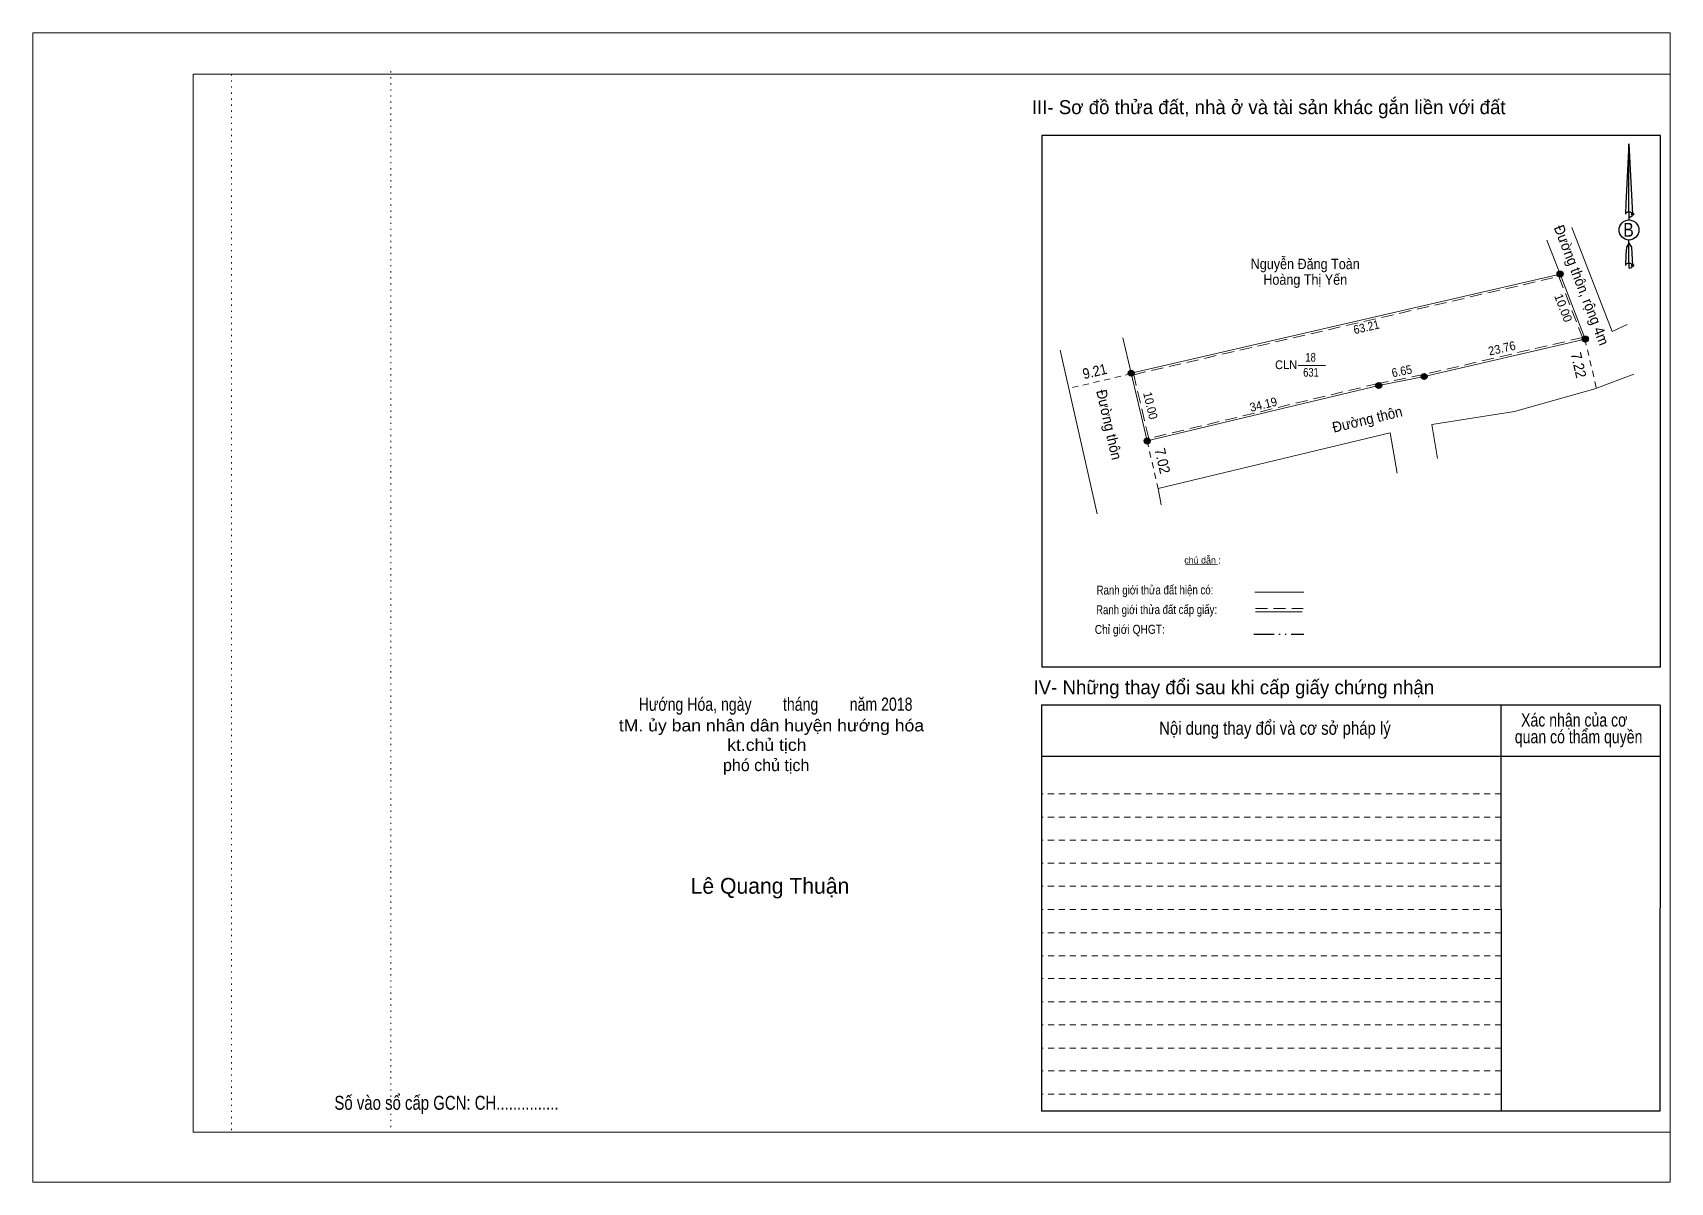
# Model space of a CAD drawing. Header units: metres. Extents: x 547529 to 548216, y 1837620 to 1837906.
# Drawn here: x 547529.2 to 547764.3, y 1837620.3 to 1837785.2 of the extents above; entities that cross this region are included whole.
import ezdxf
from ezdxf.enums import TextEntityAlignment as Align

# ---------------------------------------------------------------- set-up
doc = ezdxf.new("R2010")
doc.units = ezdxf.units.M
doc.header["$LTSCALE"] = 0.58
doc.header["$PDMODE"] = 32
doc.header["$PDSIZE"] = 0.29
for name, pattern in [('DASH_DOUBLE_DOT', [9.2, 5, -1.2, 0.3, -1.2, 0.3, -1.2]), ('DOTTED', [1.5, 0.3, -1.2]), ('MEDIUM_DASHED', [4.5, 3, -1.5]), ('SHORT_DASHED', [2.7, 1.5, -1.2])]:
    doc.linetypes.add(name, pattern=pattern)
for name, color, linetype, lineweight in [('1', 7, 'Continuous', 13), ('18', 7, 'Continuous', 25), ('28', 7, 'SHORT_DASHED', 13), ('5', 7, 'DASH_DOUBLE_DOT', 13), ('55', 7, 'Continuous', 13), ('7', 7, 'Continuous', 13)]:
    doc.layers.add(name, color=color, linetype=linetype, lineweight=lineweight)

msp = doc.modelspace()

# ---------------------------------------------------------------- hatches: boundary and pattern name
at = {"layer": '7'}
for points in [[(547748.9047, 1837750.61, 1), (547748.0353, 1837750.61, 1)], [(547752.5247, 1837741.29, 1), (547751.6553, 1837741.29, 1)], [(547752.5247, 1837741.29, 1), (547751.6553, 1837741.29, 1)], [(547687.3147, 1837736.39, 1), (547686.4453, 1837736.39, 1)], [(547722.8647, 1837734.62, 1), (547721.9953, 1837734.62, 1)], [(547729.3847, 1837735.91, 1), (547728.5153, 1837735.91, 1)], [(547689.6147, 1837726.66, 1), (547688.7453, 1837726.66, 1)]]:
    msp.add_hatch(color=256, dxfattribs=at).paths.add_polyline_path(points)

# ---------------------------------------------------------------- linework, layer by layer
at = {"layer": '1'}
for p, q in [((547552.2, 1837779.29), (547764.29, 1837779.29)), ((547552.2, 1837627.46), (547552.2, 1837779.29)), ((547764.29, 1837779.29), (547764.29, 1837626.2)), ((547552.2, 1837627.46), (547764.29, 1837627.46))]:
    msp.add_line(p, q, dxfattribs=at)
at = {"layer": '1', "linetype": 'DOTTED'}
for p, q in [((547557.69, 1837779.29), (547557.69, 1837627.46)), ((547580.58, 1837779.74), (547580.58, 1837627.91))]:
    msp.add_line(p, q, dxfattribs=at)
at = {"layer": '1'}
msp.add_lwpolyline([(547529.15, 1837620.26), (547764.29, 1837620.26), (547764.29, 1837785.25), (547529.15, 1837785.25)], close=True, dxfattribs=at)
msp.add_lwpolyline([(547560.79, 1837779.29), (547764.29, 1837779.29), (547764.29, 1837627.46), (547560.79, 1837627.46)], dxfattribs=at)
at = {"layer": '18'}
for p, q in [((547758.35, 1837769.33), (547758.89, 1837759.22)), ((547758.35, 1837769.33), (547758.89, 1837759.22)), ((547758.35, 1837769.33), (547758.89, 1837759.22)), ((547757.91, 1837760.76), (547757.85, 1837759.22)), ((547758.35, 1837759.5), (547758.35, 1837759.14)), ((547758.35, 1837759.14), (547758.35, 1837758.86)), ((547758.35, 1837758.86), (547758.35, 1837758.45)), ((547758.35, 1837758.86), (547758.35, 1837758.45)), ((547758.35, 1837758.86), (547758.35, 1837758.45)), ((547758.35, 1837755.04), (547758.35, 1837755.48)), ((547758.35, 1837755.04), (547758.35, 1837755.48)), ((547758.35, 1837755.04), (547758.35, 1837755.48)), ((547758.35, 1837755.04), (547758.74, 1837754.49)), ((547758.35, 1837755.04), (547758.74, 1837754.49)), ((547758.35, 1837755.04), (547758.74, 1837754.49)), ((547758.74, 1837754.49), (547758.89, 1837751.84)), ((547758.74, 1837754.49), (547758.89, 1837751.84)), ((547758.74, 1837754.49), (547758.89, 1837751.84)), ((547758.35, 1837752.17), (547758.35, 1837751.78)), ((547758.35, 1837751.78), (547758.35, 1837751.48))]:
    msp.add_line(p, q, dxfattribs=at)
for points in [[(547758.35, 1837759.5), (547758.35, 1837769.33), (547757.91, 1837760.76)], [(547758.35, 1837752.17), (547758.35, 1837755.04), (547758.02, 1837754.49), (547757.91, 1837753.4), (547757.85, 1837751.84)]]:
    msp.add_lwpolyline(points, dxfattribs=at)
msp.add_ellipse((547758.3662, 1837756.9445), major_axis=(0, 1.4415), ratio=0.983453, dxfattribs=at)
for centre, start_param, end_param in [((547758.3667, 1837759.1658), 1.57079633, 3.07445202), ((547758.3667, 1837759.1658), 0.06714063, 1.57079633), ((547758.3667, 1837759.1658), 4.71238898, 6.28318531), ((547758.3667, 1837751.8085), 2.49106941, 3.07427841), ((547758.3667, 1837751.8085), 1.57079633, 2.49106941), ((547758.3667, 1837751.8085), 0.06714063, 1.57079633), ((547758.3667, 1837751.8085), 4.71238898, 6.28318531)]:
    msp.add_ellipse(centre, major_axis=(0.5197, 0), ratio=0.655448, start_param=start_param, end_param=end_param, dxfattribs=at)
for p in [(547758.89, 1837759.22), (547758.89, 1837751.84)]:
    msp.add_point(p, dxfattribs=at)
at = {"layer": '28', "linetype": 'Continuous', "lineweight": 25}
for p, q in [((547762.91, 1837694.17), (547674.07, 1837694.17)), ((547739.98, 1837688.76), (547740.02, 1837630.45)), ((547762.83, 1837688.76), (547762.79, 1837630.45)), ((547762.79, 1837681.37), (547674.02, 1837681.37)), ((547762.79, 1837630.45), (547674.02, 1837630.45))]:
    msp.add_line(p, q, dxfattribs=at)
at = {"layer": '28'}
for p, q in [((547740.01, 1837676), (547674.02, 1837676)), ((547740.01, 1837672.68), (547674.02, 1837672.68)), ((547740.01, 1837669.35), (547674.02, 1837669.35)), ((547740.01, 1837666.06), (547674.02, 1837666.06)), ((547740.01, 1837662.74), (547674.02, 1837662.74)), ((547740.01, 1837659.42), (547674.02, 1837659.42)), ((547740.01, 1837656.08), (547674.02, 1837656.08)), ((547740.02, 1837652.78), (547674.02, 1837652.78)), ((547740.02, 1837649.48), (547674.02, 1837649.48)), ((547740.02, 1837646.17), (547674.02, 1837646.17)), ((547740.02, 1837642.85), (547674.02, 1837642.85)), ((547740.02, 1837639.52), (547674.02, 1837639.52)), ((547740.02, 1837636.23), (547674.02, 1837636.23)), ((547740.02, 1837632.92), (547674.02, 1837632.92))]:
    msp.add_line(p, q, dxfattribs=at)
at = {"layer": '28', "linetype": 'Continuous', "lineweight": 25}
for points in [[(547762.91, 1837694.17), (547762.91, 1837770.51), (547674.07, 1837770.51), (547674.07, 1837694.17)], [(547762.83, 1837688.76), (547674.02, 1837688.76), (547674.02, 1837630.45)]]:
    msp.add_lwpolyline(points, dxfattribs=at)
at = {"layer": '5', "lineweight": 25}
msp.add_line((547704.51, 1837698.94), (547711.66, 1837698.94), dxfattribs=at)
at = {"layer": '55'}
for p, q in [((547704.66, 1837704.96), (547711.66, 1837704.96)), ((547704.73, 1837702.15), (547711.43, 1837702.15)), ((547704.73, 1837702.15), (547711.43, 1837702.15))]:
    msp.add_line(p, q, dxfattribs=at)
at = {"layer": '55', "linetype": 'MEDIUM_DASHED'}
msp.add_line((547704.71, 1837702.62), (547711.58, 1837702.62), dxfattribs=at)
at = {"layer": '7'}
for p, q in [((547750.14, 1837757.3), (547755.94, 1837742.38)), ((547748.47, 1837750.61), (547746.58, 1837755.47)), ((547686.88, 1837736.39), (547685.69, 1837741.47)), ((547755.94, 1837742.38), (547758.12, 1837743.38)), ((547676.69, 1837739.68), (547682.01, 1837716.21)), ((547710.88, 1837737.48), (547714.79, 1837737.48)), ((547753.46, 1837734.16), (547759.05, 1837736.26)), ((547741.91, 1837730.91), (547753.46, 1837734.16)), ((547730.06, 1837729), (547741.91, 1837730.91)), ((547690.75, 1837719.82), (547724.06, 1837727.81)), ((547724.06, 1837727.81), (547725.07, 1837722.06)), ((547730.06, 1837729), (547730.85, 1837724.14)), ((547690.75, 1837719.82), (547691.21, 1837717.49)), ((547694.66, 1837708.88), (547699.28, 1837708.95))]:
    msp.add_line(p, q, dxfattribs=at)
at = {"layer": '7', "linetype": 'SHORT_DASHED'}
for p, q in [((547752.04, 1837741.28), (547753.68, 1837734.24)), ((547686.9, 1837736.32), (547677.93, 1837734.2)), ((547689.18, 1837726.66), (547690.75, 1837719.82))]:
    msp.add_line(p, q, dxfattribs=at)
at = {"layer": '7'}
msp.add_lwpolyline([(547752.09, 1837741.29), (547728.95, 1837735.91), (547722.43, 1837734.62), (547689.18, 1837726.66), (547686.88, 1837736.39), (547748.47, 1837750.61)], close=True, dxfattribs=at)
at = {"layer": '7', "linetype": 'MEDIUM_DASHED'}
msp.add_lwpolyline([(547751.69, 1837741.5), (547728.89, 1837736.2), (547722.37, 1837734.91), (547689.4, 1837727.02), (547687.24, 1837736.17), (547748.28, 1837750.26)], close=True, dxfattribs=at)
at = {"layer": '7', "lineweight": 25}
for centre in [(547748.47, 1837750.61), (547752.09, 1837741.29), (547752.09, 1837741.29), (547686.88, 1837736.39), (547722.43, 1837734.62), (547728.95, 1837735.91), (547689.18, 1837726.66)]:
    msp.add_circle(centre, 0.4347, dxfattribs=at)

# ---------------------------------------------------------------- texts
at = {"layer": '18'}
for s, height, width, p in [('B', 1.98, 0.85, (547758.295, 1837755.98)), ('Hướng Hóa, ngày        tháng        năm 2018', 1.895, 0.8, (547635.82, 1837687.93)), ('tM. ủy ban nhân dân huyện hướng hóa', 1.719, 1.1, (547635.23, 1837684.97)), ('kt.chủ tịch', 1.719, 1.1, (547634.56, 1837682.18)), ('Số vào sổ cấp GCN: CH...............', 2.005, 0.8, (547588.56, 1837630.66))]:
    msp.add_text(s, height=height, dxfattribs=dict(at, width=width)).set_placement(p, align=Align.CENTER)
for s, height, p in [('phó chủ tịch', 1.719, (547634.47, 1837679.27)), ('Lê Quang Thuận', 2.269, (547635.015, 1837661.67))]:
    msp.add_text(s, height=height, dxfattribs=at).set_placement(p, align=Align.CENTER)
at = {"layer": '28'}
for s, p in [('III- Sơ đồ thửa đất, nhà ở và tài sản khác gắn liền với đất', (547706.63, 1837773.57)), ('IV- Những thay đổi sau khi cấp giấy chứng nhận', (547701.62, 1837690.3))]:
    msp.add_text(s, height=2.005, dxfattribs=at).set_placement(p, align=Align.CENTER)
for s, width, p in [('Xác nhận của cơ', 0.8, (547750.5, 1837685.66)), ('Nội dung thay đổi và cơ sở pháp lý', 0.85, (547707.525, 1837684.49)), (' quan có thẩm quyền', 0.8, (547750.85, 1837683.26))]:
    msp.add_text(s, height=1.89, dxfattribs=dict(at, width=width)).set_placement(p, align=Align.CENTER)
at = {"layer": '55'}
for s, height, width, p in [('Ranh giới thửa đất hiện có:', 1.294, 0.8, (547690.2985, 1837704.6301)), ('Ranh giới thửa đất cấp giấy:', 1.288, 0.8, (547690.5285, 1837701.8108)), ('Chỉ giới QHGT:', 1.288, 0.85, (547686.6885, 1837698.9719))]:
    msp.add_text(s, height=height, rotation=0.135, dxfattribs=dict(at, width=width)).set_placement(p, align=Align.CENTER)
at = {"layer": '7'}
for s, rotation, width, p in [('Đường thôn, rộng 4m', 291.227, 0.95, (547747.54, 1837757.29)), ('7.22', 283.089, 0.95, (547749.98, 1837739.18)), ('9.21', 13.3, 0.9, (547680.11, 1837735.52)), ('Đường thôn', 282.762, 0.95, (547681.85, 1837733.84)), ('Đường thôn', 13.463, 0.95, (547715.97, 1837727.84)), ('7.02', 282.927, 0.95, (547690.23, 1837725.44))]:
    msp.add_text(s, height=1.5, rotation=rotation, dxfattribs=dict(at, width=width)).set_placement(p)
for s, height, width, p in [('Nguyễn Đăng Toàn', 1.5, 0.9, (547711.875, 1837751.32)), ('Hoàng Thị Yến', 1.5, 0.9, (547711.875, 1837749.08)), ('18', 1.25, 0.8, (547712.65, 1837738.05)), ('CLN', 1.25, 0.95, (547709.135, 1837736.97)), ('631', 1.25, 0.8, (547712.7, 1837735.89))]:
    msp.add_text(s, height=height, dxfattribs=dict(at, width=width)).set_placement(p, align=Align.CENTER)
for s, height, rotation, p in [('10.00', 1.25, 291.227, (547748.3553, 1837745.5313)), ('chú dẫn :', 0.9526, 359.974, (547697.1298, 1837709.0687))]:
    msp.add_text(s, height=height, rotation=rotation, dxfattribs=at).set_placement(p, align=Align.CENTER)
for s, rotation, width, p in [('63.21', 13.001, 0.9, (547720.7944, 1837742.4058)), ('23.76', 13.089, 0.95, (547740.2535, 1837739.3526)), ('6.65', 11.192, 0.9, (547725.8637, 1837736.0716)), ('10.00', 283.3, 0.95, (547689.0418, 1837731.5988)), ('34.19', 13.463, 0.95, (547706.0095, 1837731.2947))]:
    msp.add_text(s, height=1.25, rotation=rotation, dxfattribs=dict(at, width=width)).set_placement(p, align=Align.CENTER)

doc.saveas('drawing.dxf')
